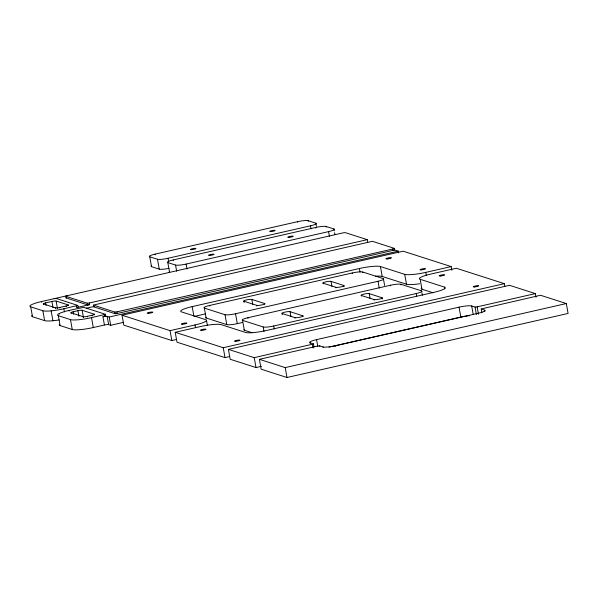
<?xml version="1.0" encoding="UTF-8"?>
<svg xmlns="http://www.w3.org/2000/svg" width="598" height="598" viewBox="0 0 598 598"><rect width="100%" height="100%" fill="white"/><g stroke="black" fill="none" stroke-linecap="round" stroke-linejoin="round"><path stroke-width="0.9" d="M398.597 252.999L398.268 251.167L394.65 250.009L116.774 313.599L115.13 313.703L93.632 306.789L94.222 306.445M66.722 297.535L65.989 297.871L87.502 304.838L89.147 304.733L89.603 304.636L89.311 302.992L367.239 239.663L367.725 242.362M66.841 295.786L65.69 296.249L87.203 303.186L89.311 302.992M59.209 319.93A16.961 2.654 -10.2 0 1 44.633 320.633L32.494 316.738L30.715 306.849L42.854 310.743A16.961 2.654 -10.2 0 0 63.896 308.777L77.755 305.421L56.242 298.484L54.141 298.679M76.604 305.884C75.737 308.725 79.751 307.148 77.673 305.361M58.342 315.714L70.482 319.609A16.961 2.654 -10.2 0 0 91.524 317.65L105.383 314.286L83.75 307.32L69.062 310.437A16.961 2.654 -10.2 0 0 58.342 315.714L60.121 325.604L72.261 329.498A16.961 2.654 -10.2 0 0 93.303 327.54L104.426 325.006A3.394 0.531 -10.2 0 1 108.634 324.617L110.697 325.275L123.42 322.374M104.426 325.006L102.938 316.761L105.659 315.991L105.345 314.242M261.461 366.305L256.004 367.546L230.185 359.263L228.406 349.367L254.225 357.656L313.561 343.955L310.13 342.789L310.242 343.409M392.841 248.992L394.374 248.379L372.405 241.315L93.318 305.092L114.831 312.051L116.475 311.947L392.841 248.992L393.14 250.637M169.062 268.33A8.484 1.323 -10.2 0 1 159.262 269.152L151.518 266.671L149.739 256.774A8.484 1.323 -10.2 0 1 155.091 254.135L297.587 221.671A8.484 1.323 -10.2 0 1 308.112 220.684L315.856 223.174L315.968 223.794M149.739 256.774L157.483 259.263A8.484 1.323 -10.2 0 0 168.008 258.276L310.504 225.812A8.484 1.323 -10.2 0 0 315.856 223.174M169.473 271.716A8.484 1.323 -10.2 0 0 169.593 272.464L167.814 262.574A8.484 1.323 -10.2 0 1 173.166 259.936L315.662 227.464A8.484 1.323 -10.2 0 1 326.187 226.485L333.931 228.974L334.267 230.828M167.814 262.574L175.558 265.064A8.484 1.323 -10.2 0 0 186.083 264.077L328.579 231.613A8.484 1.323 -10.2 0 0 333.931 228.974M30.715 306.849A16.961 2.654 -10.2 0 1 41.434 301.571L343.274 232.809L345.293 232.622L367.239 239.663M43.534 304.569L43.422 303.956A3.394 0.531 -10.2 0 1 45.568 302.894L51.914 301.452A3.394 0.531 -10.2 0 1 56.122 301.056L68.262 304.95L68.374 305.571M43.422 303.956L55.554 307.85A3.394 0.531 -10.2 0 0 59.763 307.454L66.116 306.004A3.394 0.531 -10.2 0 0 68.262 304.95M76.895 307.536L89.603 304.636M86.247 308.239L93.183 306.662M71.162 313.434L71.05 312.821A3.394 0.531 -10.2 0 1 73.195 311.767L77.957 310.676A3.394 0.531 -10.2 0 1 82.165 310.287L94.305 314.182L94.409 314.802M71.05 312.821L83.182 316.716A3.394 0.531 -10.2 0 0 87.39 316.32L92.159 315.236A3.394 0.531 -10.2 0 0 94.305 314.182M102.938 316.761A3.394 0.531 -10.2 0 1 107.147 316.372L109.217 317.03L398.268 251.167M176.29 339.522L171.828 340.539L123.801 325.125L122.022 315.228L403.134 251.182L451.161 266.588L451.804 270.191M122.022 315.228L170.049 330.642L195.015 324.953A16.961 2.654 -10.2 0 0 205.734 319.676L181.463 311.887A16.961 2.654 -10.2 0 1 192.182 306.617L359.383 268.517A16.961 2.654 -10.2 0 1 380.433 266.551L404.704 274.34A16.961 2.654 -10.2 0 0 425.746 272.382L451.161 266.588M242.646 322.419L237.301 323.638A8.484 1.323 -10.2 0 1 226.777 324.617L206.123 317.986L204.344 308.097A8.484 1.323 -10.2 0 1 209.696 305.458L352.192 272.987A8.484 1.323 -10.2 0 1 362.717 272.008L383.378 278.638L383.482 279.251M193.961 316.506L205.772 313.815M204.344 308.097L224.998 314.72A8.484 1.323 -10.2 0 0 235.522 313.741L378.018 281.277A8.484 1.323 -10.2 0 0 383.378 278.638M229.565 356.572L225.02 357.604L176.993 342.191L175.214 332.301L200.181 326.613A16.961 2.654 -10.2 0 1 221.23 324.647L245.501 332.436A16.961 2.654 -10.2 0 0 266.544 330.477L433.752 292.377A16.961 2.654 -10.2 0 0 444.464 287.1L444.792 288.901M252.079 332.735L244.335 330.253L242.556 320.356A8.484 1.323 -10.2 0 1 247.916 317.717L390.412 285.253A8.484 1.323 -10.2 0 1 400.929 284.267L421.59 290.897L421.702 291.518M242.556 320.356L263.21 326.986A8.484 1.323 -10.2 0 0 273.735 326.007L416.23 293.536A8.484 1.323 -10.2 0 0 421.59 290.897M175.214 332.301L223.241 347.715L504.353 283.661L504.839 286.36M228.406 349.367L509.511 285.313L535.337 293.603L535.98 297.199M310.13 342.789A10.173 1.592 -10.2 0 1 316.559 339.627L459.055 307.155A10.173 1.592 -10.2 0 1 471.68 305.982L475.096 307.073L476.845 306.924L535.337 293.603M484.597 310.123L481.158 308.957L540.502 295.263L566.321 303.545L568.1 313.442L286.988 377.495L261.169 369.205L259.39 359.316L317.874 345.988L319.631 345.846L323.04 346.937A10.173 1.592 -10.2 0 0 335.665 345.756L478.161 313.292A10.173 1.592 -10.2 0 0 484.597 310.123L484.814 311.364M329.027 347.087L460.834 317.052A10.173 1.592 -10.2 0 1 469.378 315.729M259.39 359.316L285.209 367.598L566.321 303.545M504.353 283.661L456.326 268.248L430.911 274.041A16.961 2.654 -10.2 0 0 420.192 279.311L421.971 289.208L433.244 292.826M420.192 279.311L444.464 287.1M375.402 276.209A16.961 2.654 -10.2 0 1 382.212 276.448L406.483 284.237A16.961 2.654 -10.2 0 0 419.654 283.751M323.197 283.811L323.084 283.19A4.246 0.665 -10.2 0 1 325.708 281.86A4.246 0.665 -10.2 0 1 331.023 281.389L343.82 285.493L344.044 286.726M361.409 296.077L361.304 295.457A4.246 0.665 -10.2 0 1 363.92 294.119A4.246 0.665 -10.2 0 1 369.235 293.648L382.032 297.752L382.257 298.993M323.084 283.19L335.882 287.302A4.246 0.665 -10.2 0 0 341.196 286.831A4.246 0.665 -10.2 0 0 343.82 285.493M361.304 295.457L374.094 299.561A4.246 0.665 -10.2 0 0 379.416 299.09A4.246 0.665 -10.2 0 0 382.032 297.752M244.119 302.476L243.894 301.235A4.246 0.665 -10.2 0 1 246.518 299.897A4.246 0.665 -10.2 0 1 251.833 299.426L264.63 303.537L264.742 304.15M282.331 314.735L282.114 313.502A4.246 0.665 -10.2 0 1 284.73 312.163A4.246 0.665 -10.2 0 1 290.052 311.693L302.842 315.796L302.954 316.417M243.894 301.235L256.692 305.346A4.246 0.665 -10.2 0 0 262.006 304.875A4.246 0.665 -10.2 0 0 264.63 303.537M282.114 313.502L294.904 317.605A4.246 0.665 -10.2 0 0 300.226 317.134A4.246 0.665 -10.2 0 0 302.842 315.796M313.487 343.872L314.04 346.96M394.351 248.364L394.673 250.054M481.24 309.046L481.906 312.754M477.144 306.864L478.437 314.055M478.161 313.292L478.273 313.905M475.044 307.058L476.374 314.481M471.68 305.982L473.242 314.638M459.055 307.155L460.834 317.052M425.746 272.382L426.232 275.08M421.926 292.751L422.367 295.225M416.23 293.536L416.679 296.01M404.704 274.34L406.483 284.237M400.929 284.267L401.041 284.887M390.412 285.253L390.524 285.866M383.595 279.871L384.155 282.966M384.267 283.579L384.596 285.433M380.433 266.551L382.212 276.448M378.018 281.277L379.237 288.072M374.094 299.561L374.206 300.181M369.235 293.648L370.125 298.596M362.717 272.008L362.829 272.628M359.383 268.517L360.033 272.112M352.192 272.987L352.304 273.607M334.603 232.682L334.932 234.536M328.579 231.613L329.468 236.554M326.187 226.485L326.299 227.105M335.882 287.302L335.994 287.915M331.023 281.389L331.912 286.33M316.08 224.407L316.417 226.261M315.662 227.464L315.774 228.085M335.665 345.756L335.777 346.377M310.504 225.812L311.057 228.899M308.112 220.684L308.224 221.305M323.04 346.937L323.152 347.55M297.587 221.671L297.699 222.284M319.683 345.861L319.795 346.474M316.559 339.627L317.785 346.429M312.418 344.396L313.06 347.991M294.904 317.605L295.016 318.226M290.052 311.693L290.942 316.641M285.209 367.598L286.988 377.495M273.735 326.007L274.288 329.094M263.21 326.986L263.987 331.314M256.692 305.346L256.804 305.959M251.833 299.426L252.722 304.375M247.916 317.717L248.028 318.338M254.225 357.656L256.004 367.546M235.522 313.741L237.301 323.638M224.998 314.72L226.777 324.617M223.241 347.715L225.02 357.604M209.696 305.458L209.808 306.071M206.519 320.543L207.409 325.491M186.083 264.077L186.972 269.025M192.182 306.617L193.797 315.609M195.015 324.953L195.501 327.652M175.558 265.064L176.672 271.245M173.166 259.936L173.278 260.556M168.008 258.276L168.561 261.371M157.483 259.263L159.262 269.152M170.049 330.642L171.828 340.539M155.091 254.135L155.203 254.755M116.939 311.857L117.23 313.509M114.831 312.051L115.13 313.703M109.217 317.03L110.697 325.275M107.147 316.372L108.634 324.617M104.231 314.75L104.53 316.402M93.4 305.174L93.699 306.826M92.159 315.236L92.271 315.856M91.524 317.65L93.303 327.54M87.203 303.186L87.502 304.838M87.39 316.32L87.502 316.94M82.165 310.287L83.391 317.089M83.182 316.716L83.294 317.329M77.957 310.676L78.958 316.245M73.195 311.767L73.636 314.234M69.062 310.437L69.174 311.057M70.482 319.609L72.261 329.498M65.773 296.309L66.072 297.961M66.116 306.004L66.228 306.625M63.896 308.777L64.449 311.872M59.763 307.454L59.875 308.075M59.344 313.479L59.456 314.1M56.122 301.056L57.46 308.478M55.554 307.85L55.666 308.463M51.914 301.452L53.028 307.634M51.151 310.855L52.93 320.745M45.568 302.894L46.009 305.369M41.434 301.571L41.546 302.192M42.854 310.743L44.633 320.633M244.335 330.253A8.484 1.323 -10.2 0 1 244.216 329.498M206.123 317.986A8.484 1.323 -10.2 0 1 206.004 317.239M151.518 266.671A8.484 1.323 -10.2 0 1 151.668 265.744M421.971 289.208A16.961 2.654 -10.2 0 1 421.381 288.042M32.494 316.738A16.961 2.654 -10.2 0 1 31.941 315.527M60.121 325.604A16.961 2.654 -10.2 0 1 59.441 324.55M191.681 249.635A2.796 0.441 -10.2 0 0 195.957 248.544A2.796 0.441 -10.2 0 0 191.98 248.813A2.796 0.441 -10.2 0 0 191.681 249.635M270.864 231.59A2.796 0.441 -10.2 0 0 275.14 230.499A2.796 0.441 -10.2 0 0 271.163 230.768A2.796 0.441 -10.2 0 0 270.864 231.59M209.756 255.436A2.796 0.441 -10.2 0 0 214.024 254.344A2.796 0.441 -10.2 0 0 210.055 254.613A2.796 0.441 -10.2 0 0 209.756 255.436M288.939 237.391A2.796 0.441 -10.2 0 0 293.214 236.3A2.796 0.441 -10.2 0 0 289.238 236.569A2.796 0.441 -10.2 0 0 288.939 237.391M235.739 341.331A2.796 0.441 -10.2 0 0 240.015 340.24A2.796 0.441 -10.2 0 0 236.038 340.509A2.796 0.441 -10.2 0 0 235.739 341.331M201.661 330.388A2.796 0.441 -10.2 0 0 205.936 329.296A2.796 0.441 -10.2 0 0 201.96 329.573A2.796 0.441 -10.2 0 0 201.661 330.388M474.416 286.943A2.796 0.441 -10.2 0 0 478.692 285.851A2.796 0.441 -10.2 0 0 474.715 286.128A2.796 0.441 -10.2 0 0 474.416 286.943M440.33 276.007A2.796 0.441 -10.2 0 0 444.606 274.916A2.796 0.441 -10.2 0 0 440.629 275.185A2.796 0.441 -10.2 0 0 440.33 276.007M148.468 313.322A2.796 0.441 -10.2 0 0 152.744 312.231A2.796 0.441 -10.2 0 0 148.767 312.5A2.796 0.441 -10.2 0 0 148.468 313.322M182.554 324.258A2.796 0.441 -10.2 0 0 186.823 323.167A2.796 0.441 -10.2 0 0 182.846 323.436A2.796 0.441 -10.2 0 0 182.554 324.258M387.138 258.941A2.796 0.441 -10.2 0 0 391.413 257.85A2.796 0.441 -10.2 0 0 387.437 258.119A2.796 0.441 -10.2 0 0 387.138 258.941M421.224 269.877A2.796 0.441 -10.2 0 0 425.499 268.786A2.796 0.441 -10.2 0 0 421.523 269.055A2.796 0.441 -10.2 0 0 421.224 269.877"/></g></svg>
